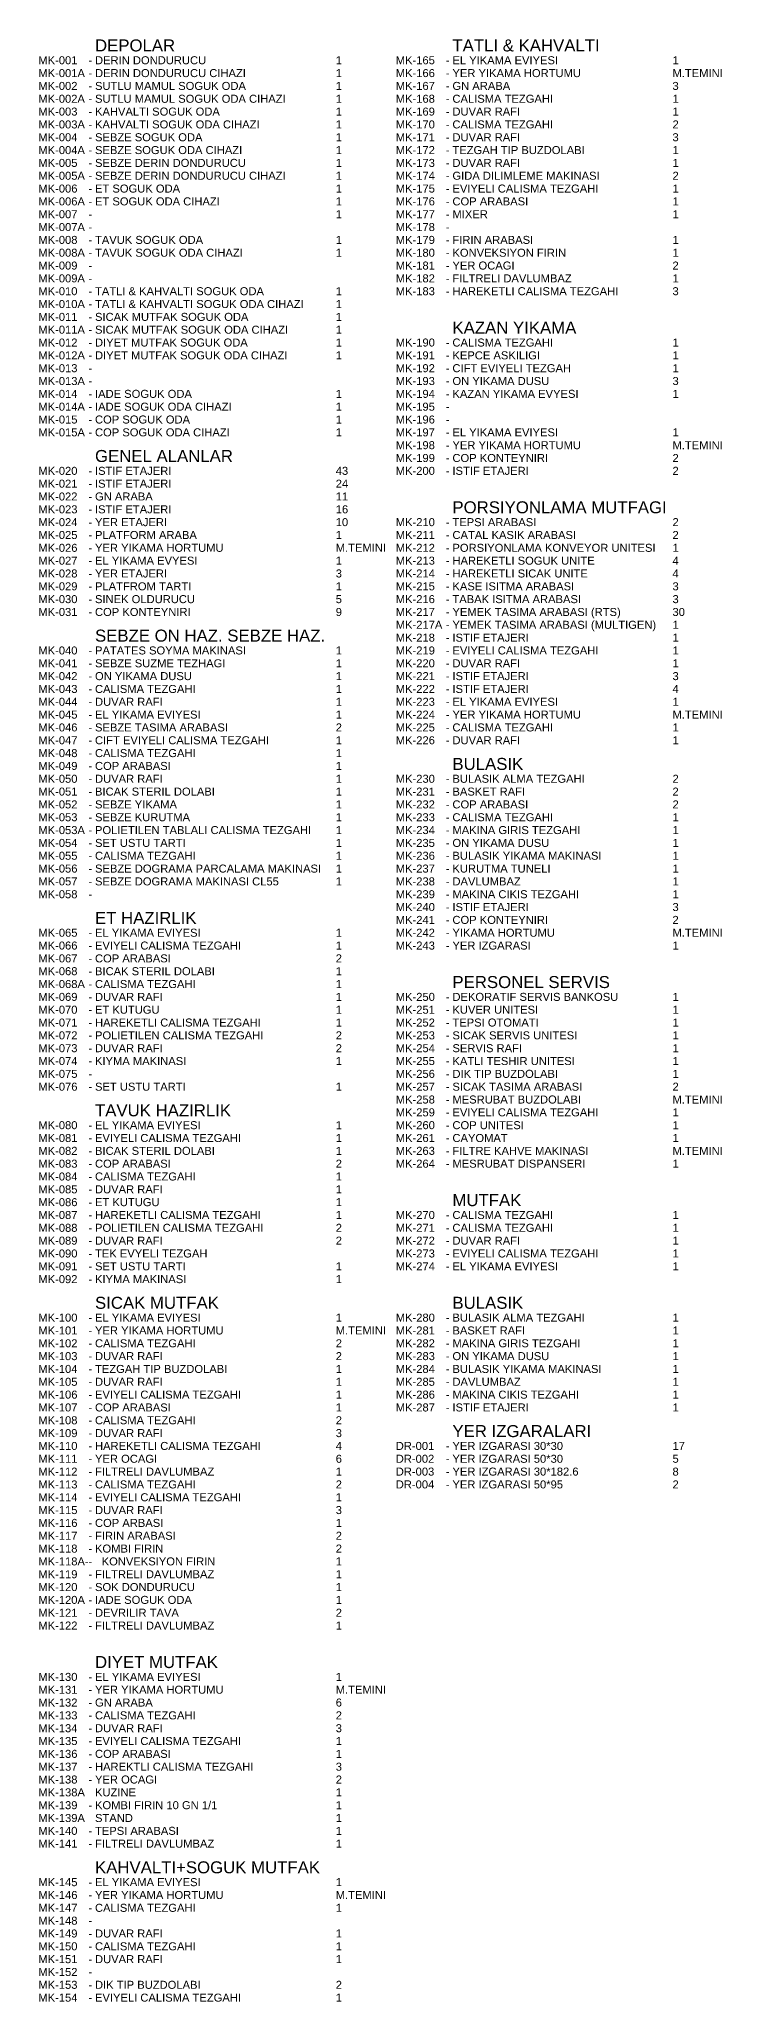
# Model space of a CAD drawing. Extents: x -5598 to 26293, y -3808 to 13850.
# Drawn here: x -5598 to -4575, y 4912 to 7854 of the extents above; entities that cross this region are included whole.
import ezdxf

# ---------------------------------------------------------------- set-up
doc = ezdxf.new("R2010")
doc.units = 0
doc.header["$LTSCALE"] = 100
doc.header["$MEASUREMENT"] = 0
doc.layers.add('AP', color=6, linetype='Continuous', lineweight=15)
doc.styles.get("Standard").update_dxf_attribs({"font": 'arial.ttf'})

msp = doc.modelspace()

# ---------------------------------------------------------------- texts
at = {"layer": 'AP'}
for s, p in [('MK-001', (-5599.45855, 7816.48704)), ('DERIN DONDURUCU', (-5514.45855, 7816.48704)), ('1', (-5153.45855, 7816.48704)), ('MK-165', (-5063.45855, 7816.48704)), ('EL YIKAMA EVIYESI', (-4978.45855, 7816.48704)), ('1', (-4648.45855, 7816.48704)), ('MK-001A', (-5599.45855, 7797.25103)), ('-', (-5524.45855, 7816.48704)), ('-', (-5524.45855, 7797.25103)), ('DERIN DONDURUCU CIHAZI', (-5514.45855, 7797.25103)), ('1', (-5153.45855, 7797.25103)), ('MK-166', (-5063.45855, 7797.25103)), ('-', (-4988.45855, 7816.48704)), ('-', (-4988.45855, 7797.25103)), ('YER YIKAMA HORTUMU', (-4978.45855, 7797.25103)), ('M.TEMINI', (-4648.45855, 7797.25103)), ('MK-002', (-5599.45855, 7778.01501)), ('MK-002A', (-5599.45855, 7758.77899)), ('-', (-5524.45855, 7778.01501)), ('SUTLU MAMUL SOGUK ODA', (-5514.45855, 7778.01501)), ('SUTLU MAMUL SOGUK ODA CIHAZI', (-5514.45855, 7758.77899)), ('1', (-5153.45855, 7778.01501)), ('1', (-5153.45855, 7758.77899)), ('MK-167', (-5063.45855, 7778.01501)), ('MK-168', (-5063.45855, 7758.77899)), ('-', (-4988.45855, 7778.01501)), ('GN ARABA', (-4978.45855, 7778.01501)), ('CALISMA TEZGAHI', (-4978.45855, 7758.77899)), ('3', (-4648.45855, 7778.01501)), ('1', (-4648.45855, 7758.77899)), ('MK-003', (-5599.45855, 7739.54298)), ('-', (-5524.45855, 7758.77899)), ('-', (-5524.45855, 7739.54298)), ('KAHVALTI SOGUK ODA', (-5514.45855, 7739.54298)), ('1', (-5153.45855, 7739.54298)), ('MK-169', (-5063.45855, 7739.54298)), ('-', (-4988.45855, 7758.77899)), ('-', (-4988.45855, 7739.54298)), ('DUVAR RAFI', (-4978.45855, 7739.54298)), ('1', (-4648.45855, 7739.54298)), ('MK-003A', (-5599.45855, 7720.30696)), ('MK-004', (-5599.45855, 7701.07095)), ('-', (-5524.45855, 7720.30696)), ('SEBZE SOGUK ODA', (-5514.45855, 7701.07095)), ('KAHVALTI SOGUK ODA CIHAZI', (-5514.45855, 7720.30696)), ('1', (-5153.45855, 7720.30696)), ('1', (-5153.45855, 7701.07095)), ('MK-170', (-5063.45855, 7720.30696)), ('MK-171', (-5063.45855, 7701.07095)), ('-', (-4988.45855, 7720.30696)), ('CALISMA TEZGAHI', (-4978.45855, 7720.30696)), ('DUVAR RAFI', (-4978.45855, 7701.07095)), ('3', (-4648.45855, 7701.07095)), ('2', (-4648.45855, 7720.30696)), ('MK-004A', (-5599.45855, 7681.83493)), ('-', (-5524.45855, 7701.07095)), ('-', (-5524.45855, 7681.83493)), ('SEBZE SOGUK ODA CIHAZI', (-5514.45855, 7681.83493)), ('1', (-5153.45855, 7681.83493)), ('MK-172', (-5063.45855, 7681.83493)), ('-', (-4988.45855, 7701.07095)), ('-', (-4988.45855, 7681.83493)), ('TEZGAH TIP BUZDOLABI', (-4978.45855, 7681.83493)), ('1', (-4648.45855, 7681.83493)), ('MK-005', (-5599.45855, 7662.59891)), ('MK-005A', (-5599.45855, 7643.3629)), ('-', (-5524.45855, 7662.59891)), ('SEBZE DERIN DONDURUCU', (-5514.45855, 7662.59891)), ('SEBZE DERIN DONDURUCU CIHAZI', (-5514.45855, 7643.3629)), ('1', (-5153.45855, 7662.59891)), ('1', (-5153.45855, 7643.3629)), ('MK-173', (-5063.45855, 7662.59891)), ('MK-174', (-5063.45855, 7643.3629)), ('-', (-4988.45855, 7662.59891)), ('GIDA DILIMLEME MAKINASI', (-4978.45855, 7643.3629)), ('DUVAR RAFI', (-4978.45855, 7662.59891)), ('2', (-4648.45855, 7643.3629)), ('1', (-4648.45855, 7662.59891)), ('MK-006', (-5599.45855, 7624.12688)), ('-', (-5524.45855, 7643.3629)), ('-', (-5524.45855, 7624.12688)), ('ET SOGUK ODA', (-5514.45855, 7624.12688)), ('1', (-5153.45855, 7624.12688)), ('MK-175', (-5063.45855, 7624.12688)), ('-', (-4988.45855, 7643.3629)), ('-', (-4988.45855, 7624.12688)), ('EVIYELI CALISMA TEZGAHI', (-4978.45855, 7624.12688)), ('1', (-4648.45855, 7624.12688)), ('MK-006A', (-5599.45855, 7604.89086)), ('MK-007', (-5599.45855, 7585.65485)), ('-', (-5524.45855, 7604.89086)), ('ET SOGUK ODA CIHAZI', (-5514.45855, 7604.89086)), ('1', (-5153.45855, 7604.89086)), ('1', (-5153.45855, 7585.65485)), ('MK-176', (-5063.45855, 7604.89086)), ('MK-177', (-5063.45855, 7585.65485)), ('-', (-4988.45855, 7604.89086)), ('COP ARABASI', (-4978.45855, 7604.89086)), ('MIXER', (-4978.45855, 7585.65485)), ('1', (-4648.45855, 7604.89086)), ('1', (-4648.45855, 7585.65485)), ('MK-007A', (-5599.45855, 7566.41883)), ('-', (-5524.45855, 7585.65485)), ('-', (-5524.45855, 7566.41883)), ('MK-178', (-5063.45855, 7566.41883)), ('-', (-4988.45855, 7585.65485)), ('-', (-4988.45855, 7566.41883)), ('MK-008', (-5599.45855, 7547.18281)), ('MK-008A', (-5599.45855, 7527.9468)), ('-', (-5524.45855, 7547.18281)), ('-', (-5524.45855, 7527.9468)), ('TAVUK SOGUK ODA', (-5514.45855, 7547.18281)), ('TAVUK SOGUK ODA CIHAZI', (-5514.45855, 7527.9468)), ('1', (-5153.45855, 7547.18281)), ('1', (-5153.45855, 7527.9468)), ('MK-179', (-5063.45855, 7547.18281)), ('MK-180', (-5063.45855, 7527.9468)), ('-', (-4988.45855, 7547.18281)), ('-', (-4988.45855, 7527.9468)), ('FIRIN ARABASI', (-4978.45855, 7547.18281)), ('KONVEKSIYON FIRIN', (-4978.45855, 7527.9468)), ('1', (-4648.45855, 7547.18281)), ('1', (-4648.45855, 7527.9468)), ('MK-009', (-5599.45855, 7508.71078)), ('-', (-5524.45855, 7508.71078)), ('MK-181', (-5063.45855, 7508.71078)), ('-', (-4988.45855, 7508.71078)), ('YER OCAGI', (-4978.45855, 7508.71078)), ('2', (-4648.45855, 7508.71078)), ('MK-009A', (-5599.45855, 7489.47477)), ('MK-010', (-5599.45855, 7470.23875)), ('-', (-5524.45855, 7489.47477)), ('-', (-5524.45855, 7470.23875)), ('TATLI & KAHVALTI SOGUK ODA', (-5514.45855, 7470.23875)), ('1', (-5153.45855, 7470.23875)), ('MK-182', (-5063.45855, 7489.47477)), ('MK-183', (-5063.45855, 7470.23875)), ('-', (-4988.45855, 7489.47477)), ('-', (-4988.45855, 7470.23875)), ('FILTRELI DAVLUMBAZ', (-4978.45855, 7489.47477)), ('HAREKETLI CALISMA TEZGAHI', (-4978.45855, 7470.23875)), ('3', (-4648.45855, 7470.23875)), ('1', (-4648.45855, 7489.47477)), ('MK-010A', (-5599.45855, 7451.00273)), ('-', (-5524.45855, 7451.00273)), ('TATLI & KAHVALTI SOGUK ODA CIHAZI', (-5514.45855, 7451.00273)), ('1', (-5153.45855, 7451.00273)), ('MK-011', (-5599.45855, 7431.76672)), ('MK-011A', (-5599.45855, 7412.5307)), ('-', (-5524.45855, 7431.76672)), ('-', (-5524.45855, 7412.5307)), ('SICAK MUTFAK SOGUK ODA', (-5514.45855, 7431.76672)), ('SICAK MUTFAK SOGUK ODA CIHAZI', (-5514.45855, 7412.5307)), ('1', (-5153.45855, 7431.76672)), ('1', (-5153.45855, 7412.5307)), ('MK-012', (-5599.45855, 7393.29468)), ('MK-012A', (-5599.45855, 7374.05867)), ('-', (-5524.45855, 7393.29468)), ('DIYET MUTFAK SOGUK ODA', (-5514.45855, 7393.29468)), ('DIYET MUTFAK SOGUK ODA CIHAZI', (-5514.45855, 7374.05867)), ('1', (-5153.45855, 7393.29468)), ('1', (-5153.45855, 7374.05867)), ('MK-190', (-5063.45855, 7393.29468)), ('MK-191', (-5063.45855, 7374.05867)), ('-', (-4988.45855, 7393.29468)), ('CALISMA TEZGAHI', (-4978.45855, 7393.29468)), ('KEPCE ASKILIGI', (-4978.45855, 7374.05867)), ('1', (-4648.45855, 7393.29468)), ('1', (-4648.45855, 7374.05867)), ('MK-013', (-5599.45855, 7354.82265)), ('-', (-5524.45855, 7374.05867)), ('-', (-5524.45855, 7354.82265)), ('MK-192', (-5063.45855, 7354.82265)), ('-', (-4988.45855, 7374.05867)), ('-', (-4988.45855, 7354.82265)), ('CIFT EVIYELI TEZGAH', (-4978.45855, 7354.82265)), ('1', (-4648.45855, 7354.82265)), ('MK-013A', (-5599.45855, 7335.58663)), ('MK-014', (-5599.45855, 7316.35062)), ('-', (-5524.45855, 7335.58663)), ('IADE SOGUK ODA', (-5514.45855, 7316.35062)), ('1', (-5153.45855, 7316.35062)), ('MK-193', (-5063.45855, 7335.58663)), ('MK-194', (-5063.45855, 7316.35062)), ('-', (-4988.45855, 7335.58663)), ('ON YIKAMA DUSU', (-4978.45855, 7335.58663)), ('KAZAN YIKAMA EVYESI', (-4978.45855, 7316.35062)), ('3', (-4648.45855, 7335.58663)), ('1', (-4648.45855, 7316.35062)), ('MK-014A', (-5599.45855, 7297.1146)), ('-', (-5524.45855, 7316.35062)), ('-', (-5524.45855, 7297.1146)), ('IADE SOGUK ODA CIHAZI', (-5514.45855, 7297.1146)), ('1', (-5153.45855, 7297.1146)), ('MK-195', (-5063.45855, 7297.1146)), ('-', (-4988.45855, 7316.35062)), ('-', (-4988.45855, 7297.1146)), ('MK-015', (-5599.45855, 7277.87859)), ('MK-015A', (-5599.45855, 7258.64257)), ('-', (-5524.45855, 7277.87859)), ('COP SOGUK ODA', (-5514.45855, 7277.87859)), ('COP SOGUK ODA CIHAZI', (-5514.45855, 7258.64257)), ('1', (-5153.45855, 7277.87859)), ('1', (-5153.45855, 7258.64257)), ('MK-196', (-5063.45855, 7277.87859)), ('MK-197', (-5063.45855, 7258.64257)), ('-', (-4988.45855, 7277.87859)), ('EL YIKAMA EVIYESI', (-4978.45855, 7258.64257)), ('1', (-4648.45855, 7258.64257)), ('-', (-5524.45855, 7258.64257)), ('MK-198', (-5063.45855, 7239.40655)), ('-', (-4988.45855, 7258.64257)), ('-', (-4988.45855, 7239.40655)), ('YER YIKAMA HORTUMU', (-4978.45855, 7239.40655)), ('M.TEMINI', (-4648.45855, 7239.40655)), ('MK-020', (-5599.45855, 7200.93452)), ('ISTIF ETAJERI', (-5514.45855, 7200.93452)), ('43', (-5153.45855, 7200.93452)), ('MK-199', (-5063.45855, 7220.17054)), ('MK-200', (-5063.45855, 7200.93452)), ('-', (-4988.45855, 7220.17054)), ('COP KONTEYNIRI', (-4978.45855, 7220.17054)), ('ISTIF ETAJERI', (-4978.45855, 7200.93452)), ('2', (-4648.45855, 7220.17054)), ('2', (-4648.45855, 7200.93452)), ('MK-021', (-5599.45855, 7181.6985)), ('-', (-5524.45855, 7200.93452)), ('-', (-5524.45855, 7181.6985)), ('ISTIF ETAJERI', (-5514.45855, 7181.6985)), ('24', (-5153.45855, 7181.6985)), ('-', (-4988.45855, 7200.93452)), ('MK-022', (-5599.45855, 7162.46249)), ('MK-023', (-5599.45855, 7143.22647)), ('-', (-5524.45855, 7162.46249)), ('GN ARABA', (-5514.45855, 7162.46249)), ('ISTIF ETAJERI', (-5514.45855, 7143.22647)), ('11', (-5153.45855, 7162.46249)), ('16', (-5153.45855, 7143.22647)), ('MK-024', (-5599.45855, 7123.99045)), ('-', (-5524.45855, 7143.22647)), ('-', (-5524.45855, 7123.99045)), ('YER ETAJERI', (-5514.45855, 7123.99045)), ('10', (-5153.45855, 7123.99045)), ('MK-210', (-5063.45855, 7123.99045)), ('-', (-4988.45855, 7123.99045)), ('TEPSI ARABASI', (-4978.45855, 7123.99045)), ('2', (-4648.45855, 7123.99045)), ('MK-025', (-5599.45855, 7104.75444)), ('MK-026', (-5599.45855, 7085.51842)), ('-', (-5524.45855, 7104.75444)), ('YER YIKAMA HORTUMU', (-5514.45855, 7085.51842)), ('PLATFORM ARABA', (-5514.45855, 7104.75444)), ('1', (-5153.45855, 7104.75444)), ('M.TEMINI', (-5153.45855, 7085.51842)), ('MK-211', (-5063.45855, 7104.75444)), ('MK-212', (-5063.45855, 7085.51842)), ('-', (-4988.45855, 7104.75444)), ('CATAL KASIK ARABASI', (-4978.45855, 7104.75444)), ('PORSIYONLAMA KONVEYOR UNITESI', (-4978.45855, 7085.51842)), ('2', (-4648.45855, 7104.75444)), ('1', (-4648.45855, 7085.51842)), ('MK-027', (-5599.45855, 7066.28241)), ('-', (-5524.45855, 7085.51842)), ('-', (-5524.45855, 7066.28241)), ('EL YIKAMA EVYESI', (-5514.45855, 7066.28241)), ('1', (-5153.45855, 7066.28241)), ('MK-213', (-5063.45855, 7066.28241)), ('-', (-4988.45855, 7085.51842)), ('-', (-4988.45855, 7066.28241)), ('HAREKETLI SOGUK UNITE', (-4978.45855, 7066.28241)), ('4', (-4648.45855, 7066.28241)), ('MK-028', (-5599.45855, 7047.04639)), ('MK-029', (-5599.45855, 7027.81037)), ('-', (-5524.45855, 7047.04639)), ('-', (-5524.45855, 7027.81037)), ('YER ETAJERI', (-5514.45855, 7047.04639)), ('PLATFROM TARTI', (-5514.45855, 7027.81037)), ('3', (-5153.45855, 7047.04639)), ('1', (-5153.45855, 7027.81037)), ('MK-214', (-5063.45855, 7047.04639)), ('MK-215', (-5063.45855, 7027.81037)), ('-', (-4988.45855, 7047.04639)), ('-', (-4988.45855, 7027.81037)), ('HAREKETLI SICAK UNITE', (-4978.45855, 7047.04639)), ('KASE ISITMA ARABASI', (-4978.45855, 7027.81037)), ('4', (-4648.45855, 7047.04639)), ('3', (-4648.45855, 7027.81037)), ('MK-030', (-5599.45855, 7008.57436)), ('-', (-5524.45855, 7008.57436)), ('SINEK OLDURUCU', (-5514.45855, 7008.57436)), ('5', (-5153.45855, 7008.57436)), ('MK-216', (-5063.45855, 7008.57436)), ('-', (-4988.45855, 7008.57436)), ('TABAK ISITMA ARABASI', (-4978.45855, 7008.57436)), ('3', (-4648.45855, 7008.57436)), ('MK-031', (-5599.45855, 6989.33834)), ('-', (-5524.45855, 6989.33834)), ('COP KONTEYNIRI', (-5514.45855, 6989.33834)), ('9', (-5153.45855, 6989.33834)), ('MK-217', (-5063.45855, 6989.33834)), ('MK-217A', (-5063.45855, 6970.10232)), ('-', (-4988.45855, 6989.33834)), ('-', (-4988.45855, 6970.10232)), ('YEMEK TASIMA ARABASI (RTS)', (-4978.45855, 6989.33834)), ('YEMEK TASIMA ARABASI (MULTIGEN)', (-4978.45855, 6970.10232)), ('30', (-4648.45855, 6989.33834)), ('1', (-4648.45855, 6970.10232)), ('MK-218', (-5063.45855, 6950.86631)), ('-', (-4988.45855, 6950.86631)), ('ISTIF ETAJERI', (-4978.45855, 6950.86631)), ('1', (-4648.45855, 6950.86631)), ('MK-040', (-5599.45855, 6931.63029)), ('MK-041', (-5599.45855, 6912.39427)), ('-', (-5524.45855, 6931.63029)), ('-', (-5524.45855, 6912.39427)), ('SEBZE SUZME TEZHAGI', (-5514.45855, 6912.39427)), ('PATATES SOYMA MAKINASI', (-5514.45855, 6931.63029)), ('1', (-5153.45855, 6931.63029)), ('1', (-5153.45855, 6912.39427)), ('MK-219', (-5063.45855, 6931.63029)), ('MK-220', (-5063.45855, 6912.39427)), ('-', (-4988.45855, 6931.63029)), ('-', (-4988.45855, 6912.39427)), ('EVIYELI CALISMA TEZGAHI', (-4978.45855, 6931.63029)), ('DUVAR RAFI', (-4978.45855, 6912.39427)), ('1', (-4648.45855, 6931.63029)), ('1', (-4648.45855, 6912.39427)), ('MK-042', (-5599.45855, 6893.15826)), ('MK-043', (-5599.45855, 6873.92224)), ('-', (-5524.45855, 6893.15826)), ('ON YIKAMA DUSU', (-5514.45855, 6893.15826)), ('CALISMA TEZGAHI', (-5514.45855, 6873.92224)), ('1', (-5153.45855, 6893.15826)), ('1', (-5153.45855, 6873.92224)), ('MK-221', (-5063.45855, 6893.15826)), ('MK-222', (-5063.45855, 6873.92224)), ('-', (-4988.45855, 6893.15826)), ('ISTIF ETAJERI', (-4978.45855, 6893.15826)), ('ISTIF ETAJERI', (-4978.45855, 6873.92224)), ('4', (-4648.45855, 6873.92224)), ('3', (-4648.45855, 6893.15826)), ('MK-044', (-5599.45855, 6854.68623)), ('-', (-5524.45855, 6873.92224)), ('-', (-5524.45855, 6854.68623)), ('DUVAR RAFI', (-5514.45855, 6854.68623)), ('1', (-5153.45855, 6854.68623)), ('MK-223', (-5063.45855, 6854.68623)), ('-', (-4988.45855, 6873.92224)), ('-', (-4988.45855, 6854.68623)), ('EL YIKAMA EVIYESI', (-4978.45855, 6854.68623)), ('1', (-4648.45855, 6854.68623)), ('MK-045', (-5599.45855, 6835.45021)), ('MK-046', (-5599.45855, 6816.21419)), ('-', (-5524.45855, 6835.45021)), ('SEBZE TASIMA ARABASI', (-5514.45855, 6816.21419)), ('EL YIKAMA EVIYESI', (-5514.45855, 6835.45021)), ('2', (-5153.45855, 6816.21419)), ('1', (-5153.45855, 6835.45021)), ('MK-224', (-5063.45855, 6835.45021)), ('MK-225', (-5063.45855, 6816.21419)), ('-', (-4988.45855, 6835.45021)), ('YER YIKAMA HORTUMU', (-4978.45855, 6835.45021)), ('CALISMA TEZGAHI', (-4978.45855, 6816.21419)), ('1', (-4648.45855, 6816.21419)), ('M.TEMINI', (-4648.45855, 6835.45021)), ('MK-047', (-5599.45855, 6796.97818)), ('-', (-5524.45855, 6816.21419)), ('-', (-5524.45855, 6796.97818)), ('CIFT EVIYELI CALISMA TEZGAHI', (-5514.45855, 6796.97818)), ('1', (-5153.45855, 6796.97818)), ('MK-226', (-5063.45855, 6796.97818)), ('-', (-4988.45855, 6816.21419)), ('-', (-4988.45855, 6796.97818)), ('DUVAR RAFI', (-4978.45855, 6796.97818)), ('1', (-4648.45855, 6796.97818)), ('MK-048', (-5599.45855, 6777.74216)), ('MK-049', (-5599.45855, 6758.50614)), ('-', (-5524.45855, 6777.74216)), ('CALISMA TEZGAHI', (-5514.45855, 6777.74216)), ('COP ARABASI', (-5514.45855, 6758.50614)), ('1', (-5153.45855, 6777.74216)), ('1', (-5153.45855, 6758.50614)), ('MK-050', (-5599.45855, 6739.27013)), ('-', (-5524.45855, 6758.50614)), ('-', (-5524.45855, 6739.27013)), ('DUVAR RAFI', (-5514.45855, 6739.27013)), ('1', (-5153.45855, 6739.27013)), ('MK-230', (-5063.45855, 6739.27013)), ('-', (-4988.45855, 6739.27013)), ('BULASIK ALMA TEZGAHI', (-4978.45855, 6739.27013)), ('2', (-4648.45855, 6739.27013)), ('MK-051', (-5599.45855, 6720.03411)), ('MK-052', (-5599.45855, 6700.79809)), ('-', (-5524.45855, 6720.03411)), ('SEBZE YIKAMA', (-5514.45855, 6700.79809)), ('BICAK STERIL DOLABI', (-5514.45855, 6720.03411)), ('1', (-5153.45855, 6720.03411)), ('1', (-5153.45855, 6700.79809)), ('MK-231', (-5063.45855, 6720.03411)), ('MK-232', (-5063.45855, 6700.79809)), ('-', (-4988.45855, 6720.03411)), ('COP ARABASI', (-4978.45855, 6700.79809)), ('BASKET RAFI', (-4978.45855, 6720.03411)), ('2', (-4648.45855, 6720.03411)), ('2', (-4648.45855, 6700.79809)), ('MK-053', (-5599.45855, 6681.56208)), ('-', (-5524.45855, 6700.79809)), ('-', (-5524.45855, 6681.56208)), ('SEBZE KURUTMA', (-5514.45855, 6681.56208)), ('1', (-5153.45855, 6681.56208)), ('MK-233', (-5063.45855, 6681.56208)), ('-', (-4988.45855, 6700.79809)), ('-', (-4988.45855, 6681.56208)), ('CALISMA TEZGAHI', (-4978.45855, 6681.56208)), ('1', (-4648.45855, 6681.56208)), ('MK-053A', (-5599.45855, 6662.32606)), ('MK-054', (-5599.45855, 6643.09005)), ('-', (-5524.45855, 6662.32606)), ('SET USTU TARTI', (-5514.45855, 6643.09005)), ('POLIETILEN TABLALI CALISMA TEZGAHI', (-5514.45855, 6662.32606)), ('1', (-5153.45855, 6662.32606)), ('1', (-5153.45855, 6643.09005)), ('MK-234', (-5063.45855, 6662.32606)), ('MK-235', (-5063.45855, 6643.09005)), ('-', (-4988.45855, 6662.32606)), ('ON YIKAMA DUSU', (-4978.45855, 6643.09005)), ('MAKINA GIRIS TEZGAHI', (-4978.45855, 6662.32606)), ('1', (-4648.45855, 6662.32606)), ('1', (-4648.45855, 6643.09005)), ('MK-055', (-5599.45855, 6623.85403)), ('-', (-5524.45855, 6643.09005)), ('-', (-5524.45855, 6623.85403)), ('CALISMA TEZGAHI', (-5514.45855, 6623.85403)), ('1', (-5153.45855, 6623.85403)), ('MK-236', (-5063.45855, 6623.85403)), ('-', (-4988.45855, 6643.09005)), ('-', (-4988.45855, 6623.85403)), ('BULASIK YIKAMA MAKINASI', (-4978.45855, 6623.85403)), ('1', (-4648.45855, 6623.85403)), ('MK-056', (-5599.45855, 6604.61801)), ('MK-057', (-5599.45855, 6585.382)), ('-', (-5524.45855, 6604.61801)), ('SEBZE DOGRAMA PARCALAMA MAKINASI', (-5514.45855, 6604.61801)), ('SEBZE DOGRAMA MAKINASI CL55', (-5514.45855, 6585.382)), ('1', (-5153.45855, 6604.61801)), ('1', (-5153.45855, 6585.382)), ('MK-237', (-5063.45855, 6604.61801)), ('MK-238', (-5063.45855, 6585.382)), ('-', (-4988.45855, 6604.61801)), ('KURUTMA TUNELI', (-4978.45855, 6604.61801)), ('DAVLUMBAZ', (-4978.45855, 6585.382)), ('1', (-4648.45855, 6604.61801)), ('1', (-4648.45855, 6585.382)), ('MK-058', (-5599.45855, 6566.14598)), ('-', (-5524.45855, 6585.382)), ('-', (-5524.45855, 6566.14598)), ('MK-239', (-5063.45855, 6566.14598)), ('-', (-4988.45855, 6585.382)), ('-', (-4988.45855, 6566.14598)), ('MAKINA CIKIS TEZGAHI', (-4978.45855, 6566.14598)), ('1', (-4648.45855, 6566.14598)), ('MK-240', (-5063.45855, 6546.90996)), ('MK-241', (-5063.45855, 6527.67395)), ('-', (-4988.45855, 6546.90996)), ('-', (-4988.45855, 6527.67395)), ('COP KONTEYNIRI', (-4978.45855, 6527.67395)), ('ISTIF ETAJERI', (-4978.45855, 6546.90996)), ('3', (-4648.45855, 6546.90996)), ('2', (-4648.45855, 6527.67395)), ('MK-065', (-5599.45855, 6508.43793)), ('-', (-5524.45855, 6508.43793)), ('EL YIKAMA EVIYESI', (-5514.45855, 6508.43793)), ('1', (-5153.45855, 6508.43793)), ('MK-242', (-5063.45855, 6508.43793)), ('-', (-4988.45855, 6508.43793)), ('YIKAMA HORTUMU', (-4978.45855, 6508.43793)), ('M.TEMINI', (-4648.45855, 6508.43793)), ('MK-066', (-5599.45855, 6489.20191)), ('MK-067', (-5599.45855, 6469.9659)), ('-', (-5524.45855, 6489.20191)), ('-', (-5524.45855, 6469.9659)), ('COP ARABASI', (-5514.45855, 6469.9659)), ('EVIYELI CALISMA TEZGAHI', (-5514.45855, 6489.20191)), ('2', (-5153.45855, 6469.9659)), ('1', (-5153.45855, 6489.20191)), ('MK-243', (-5063.45855, 6489.20191)), ('-', (-4988.45855, 6489.20191)), ('YER IZGARASI', (-4978.45855, 6489.20191)), ('1', (-4648.45855, 6489.20191)), ('MK-068', (-5599.45855, 6450.72988)), ('MK-068A', (-5599.45855, 6431.49387)), ('-', (-5524.45855, 6450.72988)), ('CALISMA TEZGAHI', (-5514.45855, 6431.49387)), ('BICAK STERIL DOLABI', (-5514.45855, 6450.72988)), ('1', (-5153.45855, 6450.72988)), ('MK-069', (-5599.45855, 6412.25785)), ('-', (-5524.45855, 6431.49387)), ('-', (-5524.45855, 6412.25785)), ('DUVAR RAFI', (-5514.45855, 6412.25785)), ('1', (-5153.45855, 6431.49387)), ('1', (-5153.45855, 6412.25785)), ('MK-250', (-5063.45855, 6412.25785)), ('-', (-4988.45855, 6412.25785)), ('DEKORATIF SERVIS BANKOSU', (-4978.45855, 6412.25785)), ('1', (-4648.45855, 6412.25785)), ('MK-070', (-5599.45855, 6393.02183)), ('MK-071', (-5599.45855, 6373.78582)), ('-', (-5524.45855, 6393.02183)), ('ET KUTUGU', (-5514.45855, 6393.02183)), ('HAREKETLI CALISMA TEZGAHI', (-5514.45855, 6373.78582)), ('1', (-5153.45855, 6393.02183)), ('1', (-5153.45855, 6373.78582)), ('MK-251', (-5063.45855, 6393.02183)), ('MK-252', (-5063.45855, 6373.78582)), ('-', (-4988.45855, 6393.02183)), ('TEPSI OTOMATI', (-4978.45855, 6373.78582)), ('KUVER UNITESI', (-4978.45855, 6393.02183)), ('1', (-4648.45855, 6393.02183)), ('1', (-4648.45855, 6373.78582)), ('MK-072', (-5599.45855, 6354.5498)), ('-', (-5524.45855, 6373.78582)), ('-', (-5524.45855, 6354.5498)), ('POLIETILEN CALISMA TEZGAHI', (-5514.45855, 6354.5498)), ('2', (-5153.45855, 6354.5498)), ('MK-253', (-5063.45855, 6354.5498)), ('-', (-4988.45855, 6373.78582)), ('-', (-4988.45855, 6354.5498)), ('SICAK SERVIS UNITESI', (-4978.45855, 6354.5498)), ('1', (-4648.45855, 6354.5498)), ('MK-073', (-5599.45855, 6335.31378)), ('MK-074', (-5599.45855, 6316.07777)), ('-', (-5524.45855, 6335.31378)), ('DUVAR RAFI', (-5514.45855, 6335.31378)), ('KIYMA MAKINASI', (-5514.45855, 6316.07777)), ('2', (-5153.45855, 6335.31378)), ('1', (-5153.45855, 6316.07777)), ('MK-254', (-5063.45855, 6335.31378)), ('MK-255', (-5063.45855, 6316.07777)), ('-', (-4988.45855, 6335.31378)), ('SERVIS RAFI', (-4978.45855, 6335.31378)), ('KATLI TESHIR UNITESI', (-4978.45855, 6316.07777)), ('1', (-4648.45855, 6335.31378)), ('1', (-4648.45855, 6316.07777)), ('MK-075', (-5599.45855, 6296.84175)), ('-', (-5524.45855, 6316.07777)), ('-', (-5524.45855, 6296.84175)), ('MK-256', (-5063.45855, 6296.84175)), ('-', (-4988.45855, 6316.07777)), ('-', (-4988.45855, 6296.84175)), ('DIK TIP BUZDOLABI', (-4978.45855, 6296.84175)), ('1', (-4648.45855, 6296.84175)), ('MK-076', (-5599.45855, 6277.60573)), ('-', (-5524.45855, 6277.60573)), ('SET USTU TARTI', (-5514.45855, 6277.60573)), ('1', (-5153.45855, 6277.60573)), ('MK-257', (-5063.45855, 6277.60573)), ('MK-258', (-5063.45855, 6258.36972)), ('-', (-4988.45855, 6277.60573)), ('SICAK TASIMA ARABASI', (-4978.45855, 6277.60573)), ('MESRUBAT BUZDOLABI', (-4978.45855, 6258.36972)), ('2', (-4648.45855, 6277.60573)), ('M.TEMINI', (-4648.45855, 6258.36972)), ('MK-259', (-5063.45855, 6239.1337)), ('-', (-4988.45855, 6258.36972)), ('-', (-4988.45855, 6239.1337)), ('EVIYELI CALISMA TEZGAHI', (-4978.45855, 6239.1337)), ('1', (-4648.45855, 6239.1337)), ('MK-080', (-5599.45855, 6219.89769)), ('MK-081', (-5599.45855, 6200.66167)), ('-', (-5524.45855, 6219.89769)), ('EL YIKAMA EVIYESI', (-5514.45855, 6219.89769)), ('EVIYELI CALISMA TEZGAHI', (-5514.45855, 6200.66167)), ('1', (-5153.45855, 6219.89769)), ('1', (-5153.45855, 6200.66167)), ('MK-260', (-5063.45855, 6219.89769)), ('MK-261', (-5063.45855, 6200.66167)), ('-', (-4988.45855, 6219.89769)), ('COP UNITESI', (-4978.45855, 6219.89769)), ('CAYOMAT', (-4978.45855, 6200.66167)), ('1', (-4648.45855, 6219.89769)), ('1', (-4648.45855, 6200.66167)), ('MK-082', (-5599.45855, 6181.42565)), ('-', (-5524.45855, 6200.66167)), ('-', (-5524.45855, 6181.42565)), ('BICAK STERIL DOLABI', (-5514.45855, 6181.42565)), ('1', (-5153.45855, 6181.42565)), ('MK-263', (-5063.45855, 6181.42565)), ('-', (-4988.45855, 6200.66167)), ('-', (-4988.45855, 6181.42565)), ('FILTRE KAHVE MAKINASI', (-4978.45855, 6181.42565)), ('M.TEMINI', (-4648.45855, 6181.42565)), ('MK-083', (-5599.45855, 6162.18964)), ('MK-084', (-5599.45855, 6142.95362)), ('-', (-5524.45855, 6162.18964)), ('COP ARABASI', (-5514.45855, 6162.18964)), ('CALISMA TEZGAHI ', (-5514.45855, 6142.95362)), ('2', (-5153.45855, 6162.18964)), ('1', (-5153.45855, 6142.95362)), ('MK-264', (-5063.45855, 6162.18964)), ('-', (-4988.45855, 6162.18964)), ('MESRUBAT DISPANSERI', (-4978.45855, 6162.18964)), ('1', (-4648.45855, 6162.18964)), ('MK-085', (-5599.45855, 6123.7176)), ('-', (-5524.45855, 6142.95362)), ('-', (-5524.45855, 6123.7176)), ('DUVAR RAFI', (-5514.45855, 6123.7176)), ('1', (-5153.45855, 6123.7176)), ('MK-086', (-5599.45855, 6104.48159)), ('MK-087', (-5599.45855, 6085.24557)), ('-', (-5524.45855, 6104.48159)), ('ET KUTUGU', (-5514.45855, 6104.48159)), ('HAREKETLI CALISMA TEZGAHI', (-5514.45855, 6085.24557)), ('1', (-5153.45855, 6104.48159)), ('1', (-5153.45855, 6085.24557)), ('MK-270', (-5063.45855, 6085.24557)), ('CALISMA TEZGAHI', (-4978.45855, 6085.24557)), ('1', (-4648.45855, 6085.24557)), ('MK-088', (-5599.45855, 6066.00955)), ('-', (-5524.45855, 6085.24557)), ('-', (-5524.45855, 6066.00955)), ('POLIETILEN CALISMA TEZGAHI', (-5514.45855, 6066.00955)), ('2', (-5153.45855, 6066.00955)), ('MK-271', (-5063.45855, 6066.00955)), ('-', (-4988.45855, 6085.24557)), ('-', (-4988.45855, 6066.00955)), ('CALISMA TEZGAHI', (-4978.45855, 6066.00955)), ('1', (-4648.45855, 6066.00955)), ('MK-089', (-5599.45855, 6046.77354)), ('MK-090', (-5599.45855, 6027.53752)), ('-', (-5524.45855, 6046.77354)), ('-', (-5524.45855, 6027.53752)), ('TEK EVYELI TEZGAH', (-5514.45855, 6027.53752)), ('DUVAR RAFI', (-5514.45855, 6046.77354)), ('2', (-5153.45855, 6046.77354)), ('MK-272', (-5063.45855, 6046.77354)), ('MK-273', (-5063.45855, 6027.53752)), ('-', (-4988.45855, 6046.77354)), ('-', (-4988.45855, 6027.53752)), ('DUVAR RAFI', (-4978.45855, 6046.77354)), ('EVIYELI CALISMA TEZGAHI', (-4978.45855, 6027.53752)), ('1', (-4648.45855, 6046.77354)), ('1', (-4648.45855, 6027.53752)), ('MK-091', (-5599.45855, 6008.3015)), ('-', (-5524.45855, 6008.3015)), ('SET USTU TARTI', (-5514.45855, 6008.3015)), ('1', (-5153.45855, 6008.3015)), ('MK-274', (-5063.45855, 6008.3015)), ('-', (-4988.45855, 6008.3015)), ('EL YIKAMA EVIYESI', (-4978.45855, 6008.3015)), ('1', (-4648.45855, 6008.3015)), ('MK-092', (-5599.45855, 5989.06549)), ('-', (-5524.45855, 5989.06549)), ('KIYMA MAKINASI', (-5514.45855, 5989.06549)), ('1', (-5153.45855, 5989.06549)), ('MK-100', (-5599.45855, 5931.35744)), ('EL YIKAMA EVIYESI', (-5514.45855, 5931.35744)), ('MK-280', (-5063.45855, 5931.35744)), ('BULASIK ALMA TEZGAHI', (-4978.45855, 5931.35744)), ('MK-101', (-5599.45855, 5912.12142)), ('-', (-5524.45855, 5931.35744)), ('-', (-5524.45855, 5912.12142)), ('YER YIKAMA HORTUMU', (-5514.45855, 5912.12142)), ('1', (-5153.45855, 5931.35744)), ('M.TEMINI', (-5153.45855, 5912.12142)), ('MK-281', (-5063.45855, 5912.12142)), ('-', (-4988.45855, 5931.35744)), ('-', (-4988.45855, 5912.12142)), ('BASKET RAFI', (-4978.45855, 5912.12142)), ('1', (-4648.45855, 5931.35744)), ('1', (-4648.45855, 5912.12142)), ('MK-102', (-5599.45855, 5892.88541)), ('MK-103', (-5599.45855, 5873.64939)), ('-', (-5524.45855, 5892.88541)), ('CALISMA TEZGAHI', (-5514.45855, 5892.88541)), ('DUVAR RAFI', (-5514.45855, 5873.64939)), ('2', (-5153.45855, 5892.88541)), ('2', (-5153.45855, 5873.64939)), ('MK-282', (-5063.45855, 5892.88541)), ('MK-283', (-5063.45855, 5873.64939)), ('-', (-4988.45855, 5892.88541)), ('ON YIKAMA DUSU', (-4978.45855, 5873.64939)), ('MAKINA GIRIS TEZGAHI', (-4978.45855, 5892.88541)), ('1', (-4648.45855, 5892.88541)), ('1', (-4648.45855, 5873.64939)), ('MK-104', (-5599.45855, 5854.41337)), ('-', (-5524.45855, 5873.64939)), ('-', (-5524.45855, 5854.41337)), ('TEZGAH TIP BUZDOLABI', (-5514.45855, 5854.41337)), ('1', (-5153.45855, 5854.41337)), ('MK-284', (-5063.45855, 5854.41337)), ('-', (-4988.45855, 5873.64939)), ('-', (-4988.45855, 5854.41337)), ('BULASIK YIKAMA MAKINASI', (-4978.45855, 5854.41337)), ('1', (-4648.45855, 5854.41337)), ('MK-105', (-5599.45855, 5835.17736)), ('MK-106', (-5599.45855, 5815.94134)), ('-', (-5524.45855, 5835.17736)), ('DUVAR RAFI', (-5514.45855, 5835.17736)), ('EVIYELI CALISMA TEZGAHI', (-5514.45855, 5815.94134)), ('1', (-5153.45855, 5835.17736)), ('1', (-5153.45855, 5815.94134)), ('MK-285', (-5063.45855, 5835.17736)), ('MK-286', (-5063.45855, 5815.94134)), ('-', (-4988.45855, 5835.17736)), ('DAVLUMBAZ', (-4978.45855, 5835.17736)), ('MAKINA CIKIS TEZGAHI', (-4978.45855, 5815.94134)), ('1', (-4648.45855, 5835.17736)), ('1', (-4648.45855, 5815.94134)), ('MK-107', (-5599.45855, 5796.70532)), ('-', (-5524.45855, 5815.94134)), ('-', (-5524.45855, 5796.70532)), ('COP ARABASI', (-5514.45855, 5796.70532)), ('1', (-5153.45855, 5796.70532)), ('MK-287', (-5063.45855, 5796.70532)), ('-', (-4988.45855, 5815.94134)), ('-', (-4988.45855, 5796.70532)), ('ISTIF ETAJERI', (-4978.45855, 5796.70532)), ('1', (-4648.45855, 5796.70532)), ('MK-108', (-5599.45855, 5777.46931)), ('MK-109', (-5599.45855, 5758.23329)), ('-', (-5524.45855, 5777.46931)), ('CALISMA TEZGAHI', (-5514.45855, 5777.46931)), ('DUVAR RAFI', (-5514.45855, 5758.23329)), ('3', (-5153.45855, 5758.23329)), ('2', (-5153.45855, 5777.46931)), ('MK-110', (-5599.45855, 5738.99728)), ('-', (-5524.45855, 5758.23329)), ('-', (-5524.45855, 5738.99728)), ('HAREKETLI CALISMA TEZGAHI', (-5514.45855, 5738.99728)), ('4', (-5153.45855, 5738.99728)), ('DR-001', (-5063.45855, 5738.99728)), ('-', (-4988.45855, 5738.99728)), ('YER IZGARASI 30*30', (-4978.45855, 5738.99728)), ('17', (-4648.45855, 5738.99728)), ('MK-111', (-5599.45855, 5719.76126)), ('MK-112', (-5599.45855, 5700.52524)), ('-', (-5524.45855, 5719.76126)), ('YER OCAGI', (-5514.45855, 5719.76126)), ('FILTRELI DAVLUMBAZ', (-5514.45855, 5700.52524)), ('6', (-5153.45855, 5719.76126)), ('1', (-5153.45855, 5700.52524)), ('DR-002', (-5063.45855, 5719.76126)), ('DR-003', (-5063.45855, 5700.52524)), ('-', (-4988.45855, 5719.76126)), ('YER IZGARASI 50*30', (-4978.45855, 5719.76126)), ('YER IZGARASI 30*182.6', (-4978.45855, 5700.52524)), ('5', (-4648.45855, 5719.76126)), ('8', (-4648.45855, 5700.52524)), ('MK-113', (-5599.45855, 5681.28923)), ('-', (-5524.45855, 5700.52524)), ('-', (-5524.45855, 5681.28923)), ('CALISMA TEZGAHI', (-5514.45855, 5681.28923)), ('2', (-5153.45855, 5681.28923)), ('DR-004', (-5063.45855, 5681.28923)), ('-', (-4988.45855, 5700.52524)), ('-', (-4988.45855, 5681.28923)), ('YER IZGARASI 50*95', (-4978.45855, 5681.28923)), ('2', (-4648.45855, 5681.28923)), ('MK-114', (-5599.45855, 5662.05321)), ('MK-115', (-5599.45855, 5642.81719)), ('-', (-5524.45855, 5662.05321)), ('EVIYELI CALISMA TEZGAHI', (-5514.45855, 5662.05321)), ('DUVAR RAFI', (-5514.45855, 5642.81719)), ('3', (-5153.45855, 5642.81719)), ('1', (-5153.45855, 5662.05321)), ('MK-116', (-5599.45855, 5623.58118)), ('-', (-5524.45855, 5642.81719)), ('-', (-5524.45855, 5623.58118)), ('COP ARBASI', (-5514.45855, 5623.58118)), ('1', (-5153.45855, 5623.58118)), ('MK-117', (-5599.45855, 5604.34516)), ('MK-118', (-5599.45855, 5585.10914)), ('-', (-5524.45855, 5604.34516)), ('-', (-5524.45855, 5585.10914)), ('FIRIN ARABASI', (-5514.45855, 5604.34516)), ('KOMBI FIRIN', (-5514.45855, 5585.10914)), ('2', (-5153.45855, 5604.34516)), ('2', (-5153.45855, 5585.10914)), ('MK-118A-', (-5599.45855, 5565.87313)), ('-', (-5524.45855, 5565.87313)), ('KONVEKSIYON FIRIN', (-5504.45855, 5565.87313)), ('1', (-5153.45855, 5565.87313)), ('MK-119', (-5599.45855, 5546.63711)), ('MK-120', (-5599.45855, 5527.4011)), ('-', (-5524.45855, 5546.63711)), ('-', (-5524.45855, 5527.4011)), ('SOK DONDURUCU', (-5514.45855, 5527.4011)), ('FILTRELI DAVLUMBAZ', (-5514.45855, 5546.63711)), ('1', (-5153.45855, 5546.63711)), ('1', (-5153.45855, 5527.4011)), ('MK-120A', (-5599.45855, 5508.16508)), ('-', (-5524.45855, 5508.16508)), ('IADE SOGUK ODA', (-5514.45855, 5508.16508)), ('1', (-5153.45855, 5508.16508)), ('MK-121', (-5599.45855, 5488.92906)), ('MK-122', (-5599.45855, 5469.69305)), ('-', (-5524.45855, 5488.92906)), ('-', (-5524.45855, 5469.69305)), ('DEVRILIR TAVA', (-5514.45855, 5488.92906)), ('FILTRELI DAVLUMBAZ', (-5514.45855, 5469.69305)), ('2', (-5153.45855, 5488.92906)), ('1', (-5153.45855, 5469.69305)), ('MK-130', (-5599.45855, 5392.74898)), ('MK-131', (-5599.45855, 5373.51296)), ('-', (-5524.45855, 5392.74898)), ('YER YIKAMA HORTUMU', (-5514.45855, 5373.51296)), ('EL YIKAMA EVIYESI', (-5514.45855, 5392.74898)), ('1', (-5153.45855, 5392.74898)), ('M.TEMINI', (-5153.45855, 5373.51296)), ('MK-132', (-5599.45855, 5354.27695)), ('-', (-5524.45855, 5373.51296)), ('-', (-5524.45855, 5354.27695)), ('GN ARABA', (-5514.45855, 5354.27695)), ('6', (-5153.45855, 5354.27695)), ('MK-133', (-5599.45855, 5335.04093)), ('MK-134', (-5599.45855, 5315.80492)), ('-', (-5524.45855, 5335.04093)), ('CALISMA TEZGAHI', (-5514.45855, 5335.04093)), ('DUVAR RAFI', (-5514.45855, 5315.80492)), ('3', (-5153.45855, 5315.80492)), ('2', (-5153.45855, 5335.04093)), ('MK-135', (-5599.45855, 5296.5689)), ('-', (-5524.45855, 5315.80492)), ('-', (-5524.45855, 5296.5689)), ('EVIYELI CALISMA TEZGAHI', (-5514.45855, 5296.5689)), ('1', (-5153.45855, 5296.5689)), ('MK-136', (-5599.45855, 5277.33288)), ('MK-137', (-5599.45855, 5258.09687)), ('-', (-5524.45855, 5277.33288)), ('COP ARABASI', (-5514.45855, 5277.33288)), ('HAREKTLI CALISMA TEZGAHI', (-5514.45855, 5258.09687)), ('3', (-5153.45855, 5258.09687)), ('1', (-5153.45855, 5277.33288)), ('MK-138', (-5599.45855, 5238.86085)), ('-', (-5524.45855, 5258.09687)), ('-', (-5524.45855, 5238.86085)), ('YER OCAGI', (-5514.45855, 5238.86085)), ('2', (-5153.45855, 5238.86085)), ('MK-138A', (-5599.45855, 5219.62483)), ('MK-139', (-5599.45855, 5200.38882)), ('KUZINE', (-5514.45855, 5219.62483)), ('KOMBI FIRIN 10 GN 1/1', (-5514.45855, 5200.38882)), ('1', (-5153.45855, 5219.62483)), ('1', (-5153.45855, 5200.38882)), ('MK-139A', (-5599.45855, 5181.1528)), ('-', (-5524.45855, 5200.38882)), ('STAND', (-5514.45855, 5181.1528)), ('1', (-5153.45855, 5181.1528)), ('MK-140', (-5599.45855, 5161.91678)), ('MK-141', (-5599.45855, 5142.68077)), ('-', (-5524.45855, 5161.91678)), ('TEPSI ARABASI', (-5514.45855, 5161.91678)), ('FILTRELI DAVLUMBAZ', (-5514.45855, 5142.68077)), ('1', (-5153.45855, 5161.91678)), ('1', (-5153.45855, 5142.68077)), ('-', (-5524.45855, 5142.68077)), ('MK-145', (-5599.45855, 5084.97272)), ('-', (-5524.45855, 5084.97272)), ('EL YIKAMA EVIYESI', (-5514.45855, 5084.97272)), ('1', (-5153.45855, 5084.97272)), ('MK-146', (-5599.45855, 5065.7367)), ('-', (-5524.45855, 5065.7367)), ('YER YIKAMA HORTUMU', (-5514.45855, 5065.7367)), ('M.TEMINI', (-5153.45855, 5065.7367)), ('MK-147', (-5599.45855, 5046.50069)), ('MK-148', (-5599.45855, 5027.26467)), ('-', (-5524.45855, 5046.50069)), ('-', (-5524.45855, 5027.26467)), ('CALISMA TEZGAHI', (-5514.45855, 5046.50069)), ('1', (-5153.45855, 5046.50069)), ('MK-149', (-5599.45855, 5008.02865)), ('-', (-5524.45855, 5008.02865)), ('DUVAR RAFI', (-5514.45855, 5008.02865)), ('1', (-5153.45855, 5008.02865)), ('MK-150', (-5599.45855, 4988.79264)), ('MK-151', (-5599.45855, 4969.55662)), ('-', (-5524.45855, 4988.79264)), ('-', (-5524.45855, 4969.55662)), ('CALISMA TEZGAHI', (-5514.45855, 4988.79264)), ('DUVAR RAFI', (-5514.45855, 4969.55662)), ('1', (-5153.45855, 4988.79264)), ('1', (-5153.45855, 4969.55662)), ('MK-152', (-5599.45855, 4950.3206)), ('MK-153', (-5599.45855, 4931.08459)), ('-', (-5524.45855, 4950.3206)), ('DIK TIP BUZDOLABI', (-5514.45855, 4931.08459)), ('2', (-5153.45855, 4931.08459)), ('MK-154', (-5599.45855, 4911.84857)), ('-', (-5524.45855, 4931.08459)), ('-', (-5524.45855, 4911.84857)), ('EVIYELI CALISMA TEZGAHI', (-5514.45855, 4911.84857)), ('1', (-5153.45855, 4911.84857))]:
    msp.add_text(s, height=12, dxfattribs=at).set_placement(p)
at = {"layer": 'AP', "color": 242, "true_color": 0xe30c37}
for s, p in [('DEPOLAR', (-5514.45855, 7835.72306)), ('TATLI & KAHVALTI', (-4978.45855, 7835.72306)), ('KAZAN YIKAMA', (-4978.45855, 7412.5307)), ('GENEL ALANLAR', (-5514.45855, 7220.17054)), ('PORSIYONLAMA MUTFAGI', (-4978.45855, 7143.22647)), ('SEBZE ON HAZ. SEBZE HAZ.', (-5514.45855, 6950.86631)), ('BULASIK', (-4978.45855, 6758.50614)), ('ET HAZIRLIK', (-5514.45855, 6527.67395)), ('PERSONEL SERVIS', (-4978.45855, 6431.49387)), ('TAVUK HAZIRLIK', (-5514.45855, 6239.1337)), ('MUTFAK', (-4978.45855, 6104.48159)), ('SICAK MUTFAK', (-5514.45855, 5950.59346)), ('BULASIK', (-4978.45855, 5950.59346)), ('YER IZGARALARI', (-4978.45855, 5758.23329)), ('DIYET MUTFAK', (-5514.45855, 5411.985)), ('KAHVALTI+SOGUK MUTFAK', (-5514.45855, 5104.20874))]:
    msp.add_text(s, height=18, dxfattribs=at).set_placement(p)

doc.saveas('drawing.dxf')
